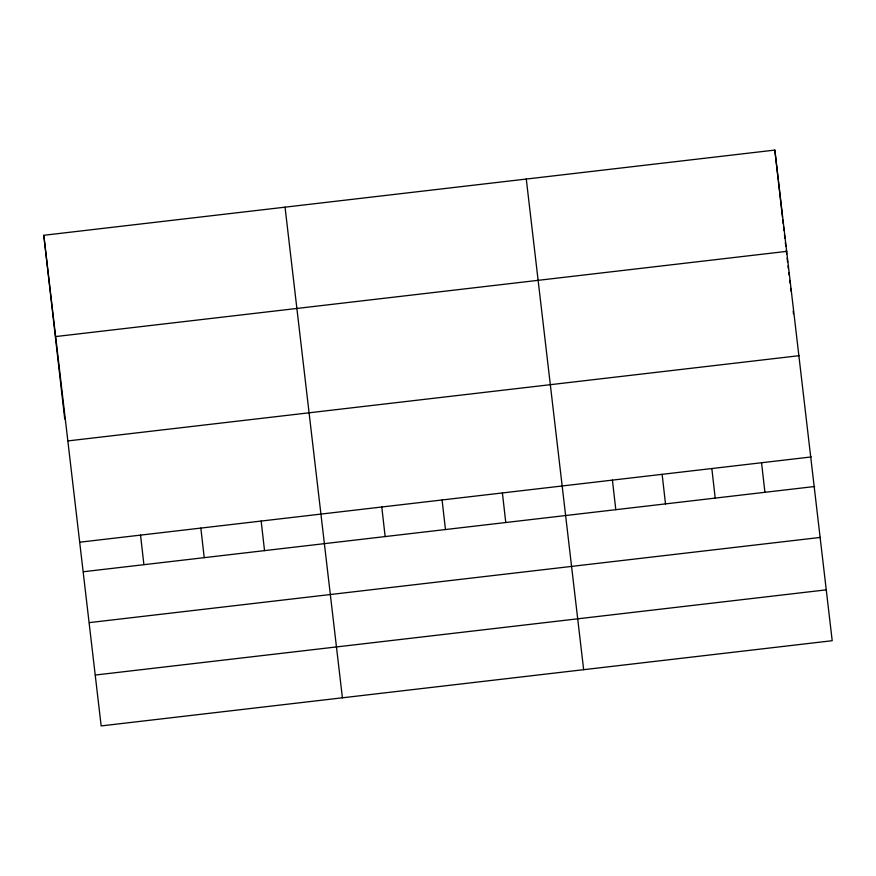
<?xml version="1.0" encoding="UTF-8"?>
<svg xmlns="http://www.w3.org/2000/svg" width="876" height="876" viewBox="0 0 876 876"><rect width="100%" height="100%" fill="white"/><g stroke="black" fill="none" stroke-linecap="round" stroke-linejoin="round"><path stroke-width="1.31" d="M43.8 235.283L774.833 150.081L832.2 640.717L101.167 725.919L43.8 235.283L64.736 419.056M55.823 336.548L786.856 251.346M68.208 440.88L799.24 355.678M80.231 542.145L811.264 456.944M83.592 571.721L814.636 486.509M89.396 622.606L820.429 537.404M95.364 675.035L826.407 589.833M526.279 179.054L583.646 669.68M285.039 207.163L342.406 697.8M774.833 150.081L778.206 179.657M778.359 180.993L782.476 217.149M782.783 219.832L783.243 223.84M783.538 226.523L783.998 230.541M784.447 234.472L784.896 238.403M785.345 242.334L785.794 246.266M786.243 250.197L786.692 254.139M787.141 258.07L787.59 262.001M788.039 265.932L788.334 268.549M788.783 272.48L789.079 275.108M789.681 280.342L789.977 282.97M790.59 288.324L790.886 291.007M793.174 311.09L793.481 313.772M761.551 462.736L764.923 492.312M711.838 468.529L715.21 498.105M662.136 474.321L665.497 503.897M612.423 480.114L615.795 509.69M502.397 492.936L505.77 522.512M442.084 499.966L445.457 529.542M381.783 506.996L385.144 536.572M261.157 521.056L264.53 550.632M200.845 528.086L204.218 557.662M140.543 535.116L143.905 564.692"/></g></svg>
